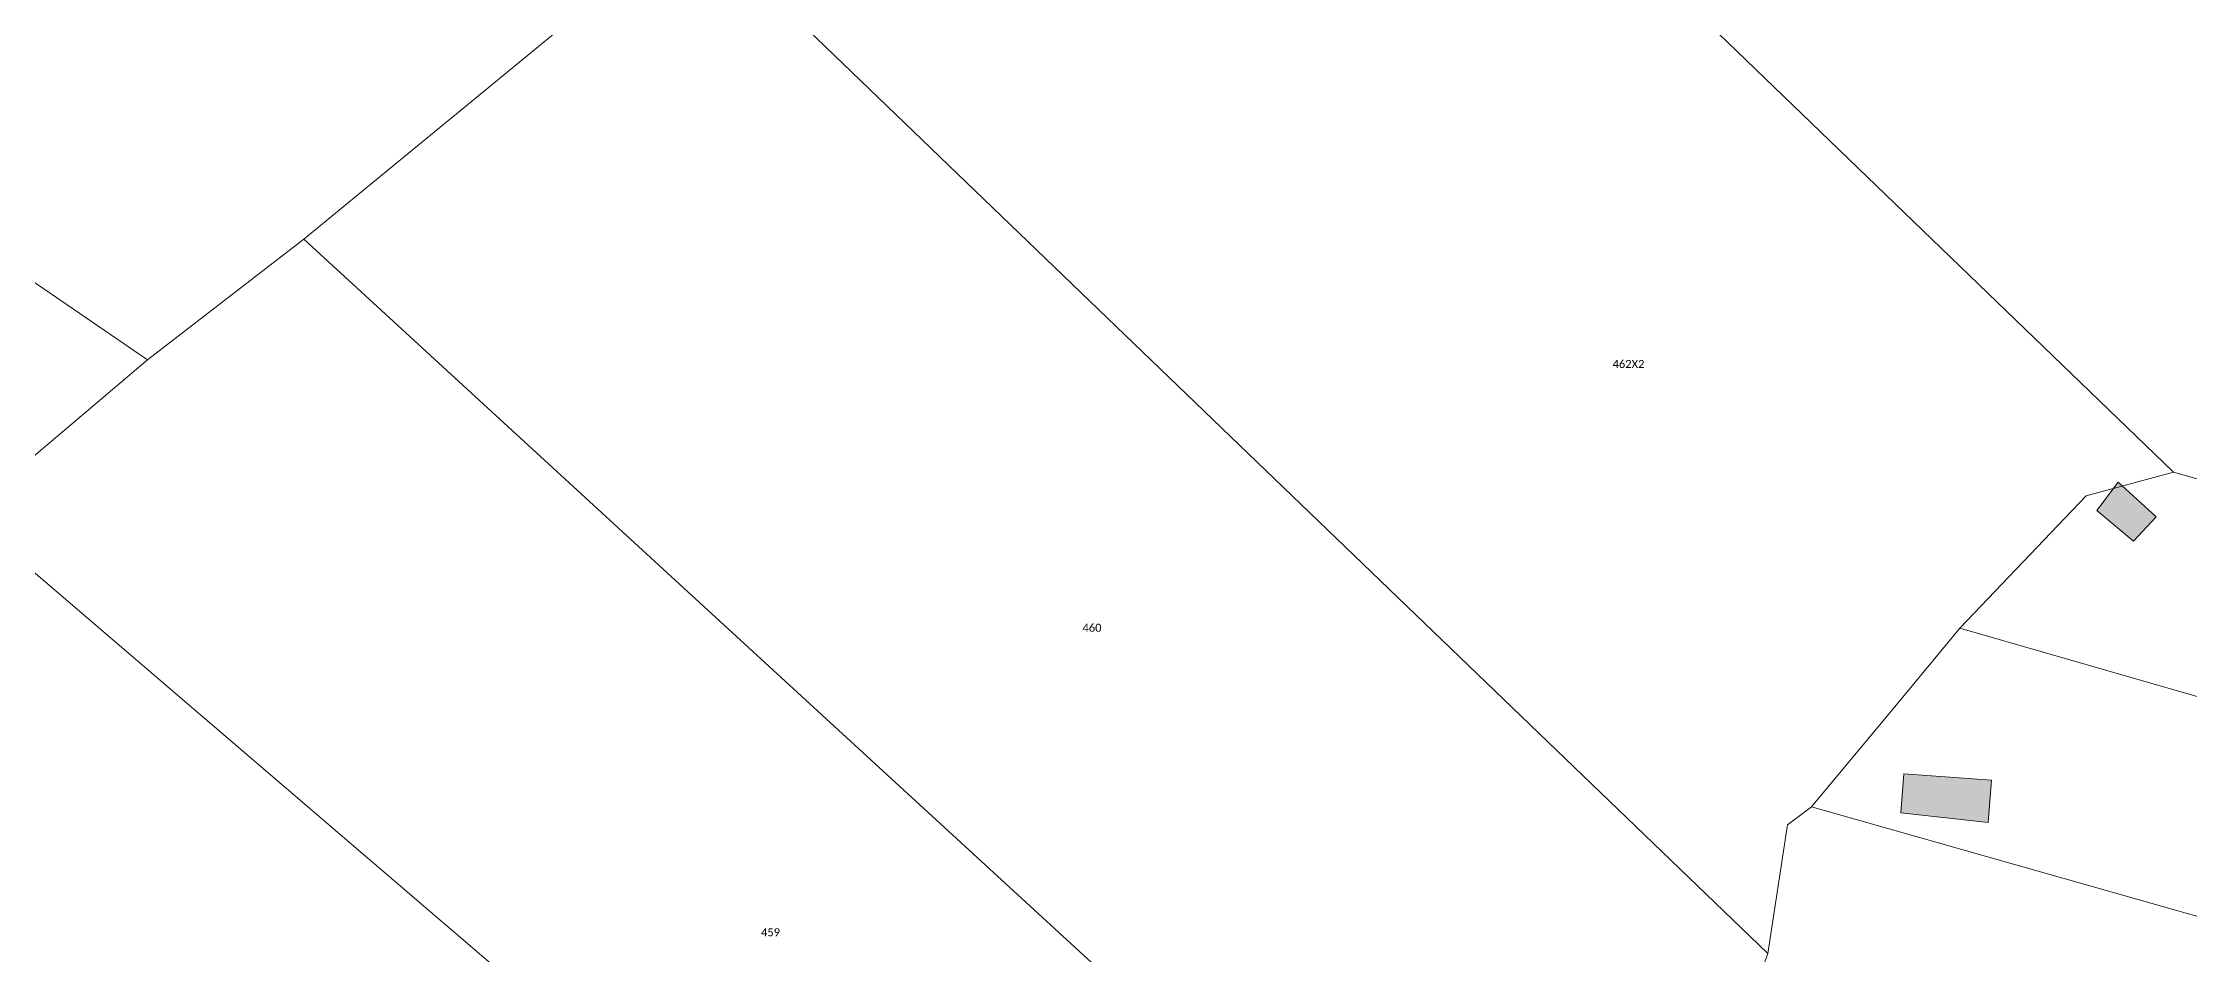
# Model space of a CAD drawing. Header units: metres. Extents: x 113120 to 240396, y 120329 to 242116.
# Drawn here: x 117655 to 117869.6, y 121317.5 to 121408.6 of the extents above; entities that cross this region are included whole.
import ezdxf

# ---------------------------------------------------------------- set-up
doc = ezdxf.new("R2010")
doc.units = ezdxf.units.M
doc.header["$LTSCALE"] = 3
for name, color, linetype, lineweight in [('Bpn_CaPa', 78, 'Continuous', 0), ('Bpn_ReBu', 4, 'Continuous', 0), ('Bpt_CaNu', 7, 'Continuous', 0), ('Hachure bâtiment', 11, 'Continuous', 0)]:
    doc.layers.add(name, color=color, linetype=linetype, lineweight=lineweight)
doc.styles.add('Legend', font='')
doc.styles.get('Legend').set_extended_font_data('Calibri')

msp = doc.modelspace()

# ---------------------------------------------------------------- hatches: boundary and pattern name
at = {"layer": 'Hachure bâtiment'}
h = msp.add_hatch(color=256, dxfattribs=at)
h.dxf.hatch_style = 1
h.paths.add_polyline_path([(117864.03, 121358.79), (117860.35, 121361.84), (117862.49, 121364.68), (117866.28, 121361.21)])
h = msp.add_hatch(color=256, dxfattribs=at)
h.dxf.hatch_style = 1
h.paths.add_polyline_path([(117841.07, 121335.52), (117849.83, 121334.86), (117849.48, 121330.65), (117840.74, 121331.62)])

# ---------------------------------------------------------------- linework, layer by layer
at = {"layer": 'Bpn_CaPa'}
for points in [[(117665.46, 121376.9), (117647.25, 121361.52), (117448.84, 121505.94), (117423.29, 121524.56), (117433.73, 121540.57), (117525.55, 121476.15), (117530.68, 121472.66), (117566.56, 121447.4), (117572.55, 121442.88), (117595.49, 121426.36), (117609.73, 121416.38), (117632.77, 121399.27), (117665.46, 121376.9)], [(117722.66, 121445.9), (117726.9, 121442.62), (117731.58, 121438.8), (117736.37, 121434.91), (117736.93, 121434.66), (117720, 121420.99), (117681.1, 121388.97), (117665.46, 121376.9), (117632.77, 121399.27), (117634.05, 121400.77), (117641.08, 121408.98), (117651.01, 121420.48), (117689.77, 121461.87), (117692.57, 121464.67), (117696.07, 121468.03), (117701.26, 121463.61), (117722.66, 121445.9)], [(117810.68, 121427.92), (117818.71, 121425.94), (117829.92, 121423.47), (117819.74, 121412.26), (117868.03, 121365.69), (117859.3, 121363.3), (117846.65, 121350.09), (117840.47, 121342.59), (117831.83, 121332.19), (117829.44, 121330.41), (117827.47, 121317.52), (117720, 121420.99), (117736.93, 121434.66), (117746.22, 121432), (117781.75, 121421.25), (117798.48, 121416.28), (117809.2, 121428.28), (117810.38, 121428), (117810.68, 121427.92)], [(117857.57, 121416.55), (117880.08, 121410.9), (117891.66, 121407.76), (117895.53, 121406.77), (117899.6, 121405.72), (117903.29, 121404.73), (117908.55, 121430.15), (117913.62, 121429.26), (117921.06, 121425.36), (117928.94, 121424), (117943.58, 121426.77), (117948.18, 121424.31), (117941.3, 121411.26), (117932.37, 121392.98), (117926.8, 121376.93), (117913.5, 121352.77), (117868.03, 121365.69), (117819.74, 121412.26), (117829.92, 121423.47), (117857.57, 121416.55)], [(117827.47, 121317.52), (117825.57, 121312.3), (117820.98, 121303.19), (117813.6, 121294.29), (117801.44, 121278.43), (117681.1, 121388.97), (117720, 121420.99), (117827.47, 121317.52)], [(117665.46, 121376.9), (117681.1, 121388.97), (117801.44, 121278.43), (117800.17, 121276.75), (117785.71, 121257.65), (117778.73, 121249.54), (117732.91, 121288.4), (117703.27, 121313.54), (117647.25, 121361.52), (117665.46, 121376.9)], [(117913.5, 121352.77), (117907.89, 121332.44), (117846.65, 121350.09), (117859.3, 121363.3), (117868.03, 121365.69), (117913.5, 121352.77)], [(117517.71, 121236.6), (117494.81, 121289.6), (117647.25, 121361.52), (117703.27, 121313.54), (117517.71, 121236.6)], [(117831.83, 121332.19), (117840.47, 121342.59), (117846.65, 121350.09), (117907.89, 121332.44), (117902.29, 121312.2), (117831.83, 121332.19)], [(117827.47, 121317.52), (117829.44, 121330.41), (117831.83, 121332.19), (117902.29, 121312.2), (117896.61, 121291.98), (117825.57, 121312.3), (117827.47, 121317.52)]]:
    msp.add_lwpolyline(points, close=True, dxfattribs=at)
at = {"layer": 'Bpn_ReBu'}
for points in [[(117864.03, 121358.79), (117860.35, 121361.84), (117862.49, 121364.68), (117866.28, 121361.21), (117864.03, 121358.79)], [(117841.07, 121335.52), (117849.83, 121334.86), (117849.48, 121330.65), (117840.74, 121331.62), (117841.07, 121335.52)]]:
    msp.add_lwpolyline(points, close=True, dxfattribs=at)

# ---------------------------------------------------------------- texts
at = {"layer": 'Bpt_CaNu', "char_height": 0.8, "attachment_point": 7, "style": 'Legend'}
for s, insert in [('462X2', (117811.94, 121376.09)), ('460', (117758.94, 121349.71)), ('459', (117726.8, 121319.25))]:
    msp.add_mtext(s, dxfattribs=dict(at, insert=insert))

doc.saveas('drawing.dxf')
